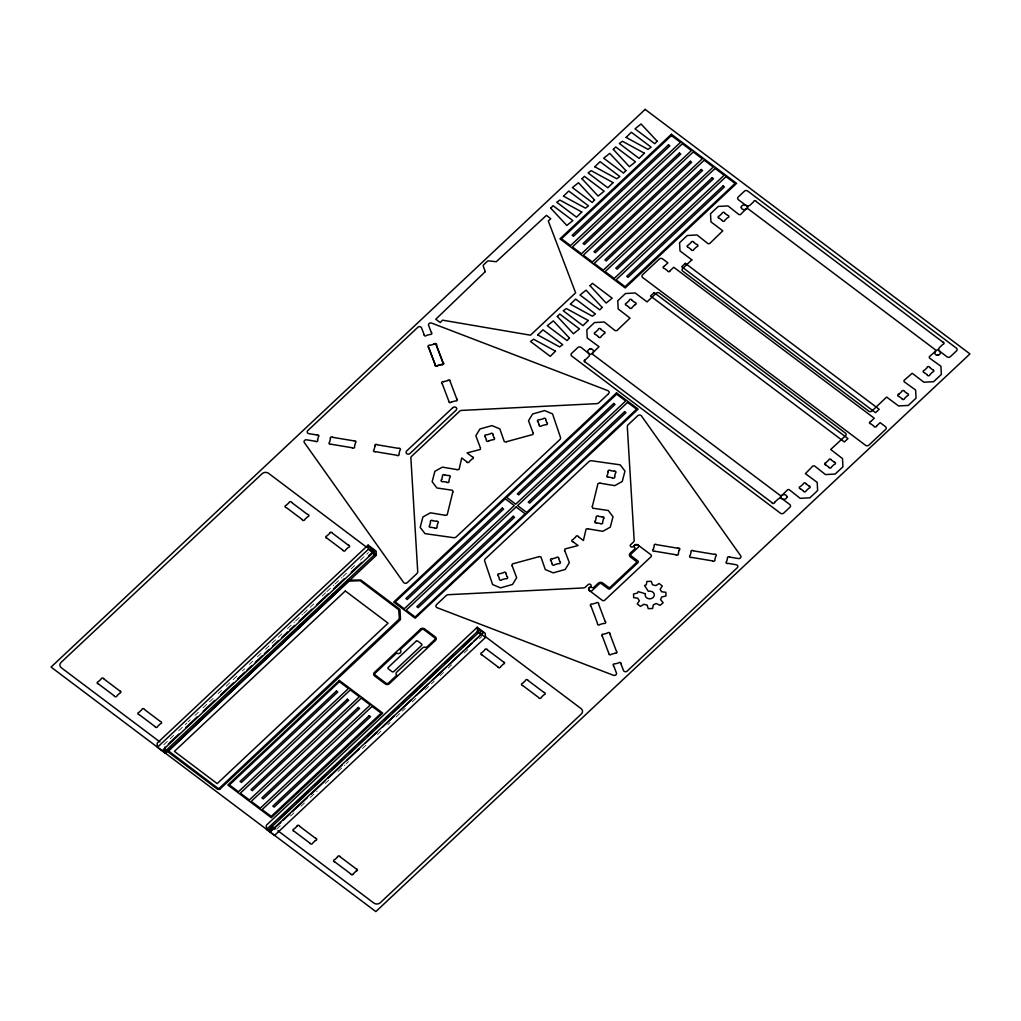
<?xml version="1.0" encoding="UTF-8"?>
<svg xmlns="http://www.w3.org/2000/svg" width="1021" height="1021" viewBox="0 0 1021 1021"><rect width="100%" height="100%" fill="white"/><g stroke="black" fill="none" stroke-linecap="round" stroke-linejoin="round"><path stroke-width="0.75" stroke-dasharray="5 3.75" d="M163.73 744.768L174.132 735.005M178.764 730.653L186.856 723.059M188.017 721.962L190.327 719.792M194.96 715.453L198.431 712.199M203.051 707.847L213.466 698.083M218.098 693.731L221.57 690.477M226.19 686.138L231.971 680.701M233.133 679.616L237.765 675.277M242.385 670.925L244.708 668.755M249.328 664.416L252.8 661.161M257.432 656.809L260.904 653.555M265.524 649.216L282.881 632.918M287.501 628.579L294.444 622.07M295.605 620.972L302.548 614.463M303.696 613.379L315.272 602.518M322.215 595.996L325.686 592.742M326.835 591.657L333.778 585.148M334.939 584.05L341.882 577.541M343.03 576.457L346.502 573.202M351.135 568.85L354.606 565.596M360.387 560.172L368.479 552.565M276.614 829.103L282.409 823.666M290.513 816.047L293.997 812.793M300.953 806.258L304.424 802.991M310.218 797.554L317.174 791.033M325.291 783.413L328.762 780.146M338.04 771.442L344.996 764.92M346.145 763.836L348.467 761.653M362.378 748.597L367.011 744.245M377.438 734.456L380.922 731.189M387.878 724.668L390.188 722.485M395.982 717.048L405.26 708.344M412.216 701.81L418.01 696.373M424.966 689.851L434.231 681.147M440.025 675.711L443.51 672.443M448.142 668.091L451.614 664.824M464.364 652.853L467.848 649.598M479.436 638.712L481.759 636.542"/><path stroke-width="1.5" d="M741.297 207.033L741.323 207.735M786.872 497.163L786.846 496.448M317.544 439.936L318.335 436.924A1.391 1.161 -3.6 0 0 317.123 434.895M330.485 438.647L329.541 442.259A1.378 1.161 -3.6 0 0 330.753 444.288M374.988 446.113L374.043 449.725A1.378 1.161 -3.6 0 0 375.256 451.754M441.672 479.615L442.54 476.297A1.378 1.161 -3.6 0 1 444.658 474.842M452.775 492.148L447.185 514.916L445.156 515.452M592.384 506.314L597.987 483.533L600.016 483.01M595.371 520.965L596.238 517.66A1.378 1.161 -3.6 0 1 598.357 516.192M608.21 471.919L607.355 475.224A1.378 1.161 -3.6 0 0 608.554 477.254M603.462 518.872L602.594 522.178A1.378 1.161 -3.6 0 1 600.476 523.645M614.578 476.437L615.433 473.131A1.378 1.161 -3.6 0 0 614.234 471.102M653.376 549.272L654.231 545.967A1.378 1.161 -3.6 0 1 656.35 544.499M679.156 550.14L678.289 553.459A1.378 1.161 -3.6 0 1 676.17 554.926M934.917 351.964L935.121 351.658A1.8 1.519 -3.6 0 0 935.006 349.514L748.367 208.999A1.8 1.519 -3.6 0 0 745.815 209.139L745.458 209.331A2.821 2.374 -3.6 0 1 741.297 207.391A2.821 2.374 -3.6 0 1 745.304 205.081M613.8 666.037L616.442 673.018A2.17 1.825 -3.6 0 1 613.442 675.277L437.179 607.712A2.297 1.927 -3.6 0 1 436.478 604.674L446.024 595.715A3.625 3.05 -3.6 0 1 448.564 594.681L583.412 587.93A2.884 2.425 -3.6 0 0 585.429 587.113L588.096 584.612A1.736 1.468 -3.6 0 1 590.546 584.471A1.736 1.468 -3.6 0 1 590.661 586.539L588.606 588.555L588.785 590.138L602.224 600.297A1.8 1.519 -3.6 0 0 604.777 600.157L650.951 556.815A1.8 1.519 -3.6 0 0 650.836 554.671L637.346 544.55L635.458 544.576L633.301 546.516A1.736 1.468 -3.6 0 1 630.838 546.656A1.736 1.468 -3.6 0 1 630.736 544.589L633.403 542.087A2.884 2.425 -3.6 0 0 634.156 540.3L627.315 426.88A3.625 3.05 -3.6 0 1 628.26 424.659L637.806 415.687A2.297 1.927 -3.6 0 1 641.469 415.943L740.71 555.807A2.17 1.825 -3.6 0 1 738.387 558.551L729.824 557.121M453.03 491.969L452.443 490.271L436.937 487.974L432.151 481.721L434.882 471.306L442.399 467.133L456.91 469.571M592.142 506.493L592.716 508.19L608.222 510.487L613.008 516.728L610.29 527.155L602.773 531.316L588.262 528.878M588.887 588.198L589.002 590.342M585.301 359.826L588.606 356.712A3.267 2.744 -3.6 0 0 588.428 352.832L588.185 352.551A2.821 2.374 -3.6 0 1 590.495 348.94L590.904 348.94M329.668 533.37L326.962 535.91A1.391 1.161 -3.6 0 0 326.797 538.207M664.416 266.124L667.9 262.856L662.54 258.811A2.297 1.94 -3.6 0 0 659.349 259.04L642.554 274.802A2.297 1.927 -3.6 0 0 642.643 277.482L865.617 445.347A2.297 1.927 -3.6 0 0 868.858 445.169L885.641 429.407A2.297 1.927 -3.6 0 0 885.501 426.689L880.14 422.643L876.656 425.91M368.109 545.099L157.183 743.109L157.438 747.27L165.428 753.281L376.366 555.271L376.098 551.123L368.109 545.099L368.377 549.26L376.366 555.271M157.438 747.27L368.377 549.26M670.274 270.539L673.745 267.272L874.27 418.24L870.798 421.507M634.858 304.769L632.165 307.308A1.378 1.161 -3.6 0 1 629.472 307.691M168.439 743.875L178.854 734.099M185.796 727.577L197.359 716.716M203.141 711.292L214.716 700.419M220.498 694.995L233.235 683.049M237.855 678.697L244.798 672.188M247.082 669.98L251.74 665.666M255.212 662.412L262.155 655.89M264.439 653.682L269.097 649.369M272.569 646.114L278.363 640.678M281.796 637.398L287.616 631.999M289.926 629.817L294.559 625.477M299.153 621.1L311.916 609.18M316.51 604.802L328.111 593.98M333.867 588.517L344.319 578.767M351.224 572.219L361.676 562.482M368.581 555.935L374.401 550.523L369.219 546.631L372.55 553.101L374.618 554.658L165.185 751.252L163.143 749.682L372.55 553.101L372.295 548.941M195.994 723.008L200.486 718.797M229.674 691.396L234.166 687.184M264.49 658.736L267.847 655.571M298.17 627.124L301.54 623.959M331.851 595.511L334.097 593.392M407.507 582.391L416.772 573.7A3.625 3.05 -3.6 0 0 417.717 571.466L410.876 458.046A2.884 2.425 -3.6 0 1 411.642 456.272L459.603 411.246A2.884 2.425 -3.6 0 1 461.62 410.416L596.481 403.665A3.625 3.05 -3.6 0 0 599.008 402.631L608.274 393.94M220.268 788.799L399.913 620.168A2.17 1.825 -3.6 0 0 400.487 618.841L400.028 610.213A2.17 1.825 -3.6 0 0 399.326 608.963L360.872 580.017L349.067 580.132A2.17 1.825 -3.6 0 0 347.714 580.63M477.241 627.264L266.302 825.274L266.57 829.422L274.56 835.433L485.486 637.436L485.23 633.275L477.241 627.264L477.509 631.412L485.486 637.436M266.57 829.422L477.509 631.412M279.703 818.395L290.117 808.619M297.06 802.098L308.623 791.249M314.417 785.813L325.98 774.952M331.761 769.528L338.704 763.006M341.014 760.836L344.485 757.582M349.118 753.243L354.9 747.806M358.371 744.551L363.004 740.212M367.624 735.86L372.257 731.521M375.728 728.267L380.348 723.915M384.981 719.575L388.452 716.321M393.072 711.969L398.866 706.545M402.325 703.29L404.648 701.108M410.429 695.684L417.372 689.162M419.682 686.993L421.992 684.823M427.786 679.399L438.188 669.623M445.13 663.101L453.235 655.508M462.487 646.816L471.74 638.125M478.16 628.642L478.428 632.803L268.982 829.409L271.063 830.928L280.801 822.543M283.085 820.399L290.028 813.89M292.338 811.708L307.385 797.592M310.856 794.338L324.742 781.295M328.252 778.028L342.099 765.01M346.732 760.658L359.456 748.712M365.237 743.275L376.813 732.414M382.594 726.99L394.17 716.129M399.951 710.693L411.527 699.832M416.16 695.492L428.884 683.547M432.355 680.28L446.241 667.249M448.551 665.079L463.598 650.951M465.908 648.782L471.74 643.383M474.012 641.175L483.265 632.484M296.817 826.448L294.112 828.988A1.391 1.161 -3.6 0 0 293.946 831.273M315.438 840.474L312.732 843.014A1.391 1.161 -3.6 0 1 310.052 843.41M337.504 857.078L334.799 859.618A1.391 1.161 -3.6 0 0 334.633 861.915M353.419 873.644L356.125 871.104M825.925 462.717L828.631 460.19A1.378 1.161 -3.6 0 1 831.311 459.795M898.978 394.144L901.683 391.605A1.378 1.161 -3.6 0 1 904.364 391.209M774.582 502.332L777.9 499.231A3.267 2.744 -3.6 0 1 782.52 498.95L782.877 499.129A2.821 2.374 -3.6 0 0 786.885 496.819A2.821 2.374 -3.6 0 0 782.724 494.879L782.354 495.045A1.8 1.519 -3.6 0 1 779.814 495.185L593.175 354.683A1.8 1.519 -3.6 0 1 593.061 352.539L593.252 352.219A2.821 2.374 -3.6 0 0 590.495 348.94L590.074 348.991M506.276 441.978L504.285 441.608L499.856 428.909L491.956 425.591L479.934 429.011L475.824 435.75L480.304 447.606M538.807 556.547L540.888 556.841L545.303 569.552L553.216 572.87L565.226 569.437L569.335 562.699L564.855 550.842M635.062 544.857L637.615 544.716M429.854 345.379L434.027 344.192M443.573 381.726L447.734 380.539M451.256 402.095L455.417 400.908A1.391 1.161 -3.6 0 0 456.923 398.969M488.88 440.791L492.696 439.706A1.378 1.161 -3.6 0 0 494.202 437.779M506.544 441.685L532.86 434.499L533.332 432.815M538.629 556.777L512.312 563.949L511.904 565.698M552.438 558.768L556.254 557.683A1.378 1.161 -3.6 0 1 558.781 558.474M615.076 653.236L611.26 654.321A1.391 1.161 -3.6 0 1 608.733 653.529M938.108 355.193L937.278 355.257M610.558 470.604L613.94 471.179M608.848 477.177L612.23 477.739M332.833 437.345L353.904 440.881M377.323 444.811L398.407 448.347M316.829 434.972L308.865 433.631A2.17 1.825 -3.6 0 1 307.729 430.645L417.895 327.231A2.17 1.825 -3.6 0 1 421.545 327.856L424.009 334.365M600.22 483.214L614.731 485.651L622.248 481.478L624.967 471.064L620.181 464.823L591.606 460.777A2.884 2.425 -3.6 0 0 588.926 461.581L485.358 558.793A2.884 2.425 -3.6 0 0 484.707 561.116L492.62 584.561L500.532 587.866L512.542 584.446L516.652 577.707L512.172 565.851M315.195 441.238L306.67 439.809A2.17 1.825 -3.6 0 0 304.335 442.565L403.563 582.404A2.297 1.927 -3.6 0 0 407.226 582.659M331.046 444.212L352.117 447.747M375.537 451.678L396.607 455.213M444.888 474.995L448.27 475.569M443.165 481.555L446.547 482.129M598.587 516.358L601.969 516.92M596.864 522.918L600.246 523.479M656.58 544.665L677.65 548.2M693.399 550.842L714.215 554.339M444.952 515.248L430.441 512.797L422.924 516.971L420.193 527.398L424.991 533.638L453.566 537.671A2.884 2.425 -3.6 0 0 456.234 536.88L559.814 439.655A2.884 2.425 -3.6 0 0 560.452 437.333L552.54 413.888L544.627 410.582L532.617 414.003L528.508 420.741L532.988 432.598M728.19 563.388L736.167 564.728A2.17 1.825 -3.6 0 1 737.302 567.714L627.149 671.116A2.17 1.825 -3.6 0 1 623.486 670.491L621.023 663.982M654.869 551.225L675.94 554.76M691.689 557.402L712.492 560.899M432.904 520.736L436.286 521.31M431.194 527.308L434.576 527.87M588.058 528.674L586.054 529.12L583.412 540.517L578.524 536.829M457.114 469.775L459.105 469.328L461.722 457.97L466.61 461.645M273.858 829.065L270.795 826.806L271.063 830.928L483.303 632.522L478.122 628.617M756.37 201.699L942.753 342.022M724.808 213.287L727.501 215.316M929.825 367.637L932.518 369.666M719.448 218.328L722.141 220.345M924.464 372.678L927.157 374.694M904.466 391.451L907.159 393.468M899.105 396.48L901.785 398.509M693.833 242.411L696.513 244.44M688.473 247.452L691.153 249.469M632.05 300.404L634.743 302.433M626.69 305.432L629.383 307.461M831.4 460.037L834.093 462.054M826.04 465.065L828.733 467.082M601.024 329.489L603.705 331.519M806.041 483.839L808.734 485.868M595.664 334.518L598.344 336.547M800.681 488.868L803.374 490.897M585.429 362.174L771.799 502.485M471.97 456.617L467.082 452.928L480.266 449.47L480.572 447.76M573.164 541.87L578.052 545.546L564.894 548.979L564.587 550.689M485.001 636.364L581.064 708.587A4.582 3.854 -3.6 0 1 581.306 714.011L380.31 902.692A4.582 3.854 -3.6 0 1 373.865 903.087L277.916 830.749M478.428 632.803L480.495 634.36L480.24 630.199M291.764 502.587L307.487 514.418M332.45 533.217L348.174 545.061M487.476 649.93L503.2 661.761M528.163 680.56L543.887 692.404M286.403 507.628L302.127 519.459M327.09 538.258L342.814 550.089M482.116 654.972L497.84 666.802M522.803 685.602L538.526 697.432M103.887 678.952L119.597 690.796M144.574 709.582L160.284 721.426M299.6 826.295L315.31 838.139M340.287 856.925L355.997 868.769M98.527 683.993L114.237 695.824M139.213 714.623L154.924 726.454M294.239 831.336L309.95 843.167M334.914 861.966L350.637 873.797M159.927 741.922L61.349 667.798A4.582 3.854 -3.6 0 1 61.094 662.374L262.103 473.693A4.582 3.854 -3.6 0 1 268.536 473.31L367.011 547.537M270.744 826.768L273.832 829.09M271.612 825.989L275.402 828.848M545.712 419.81L546.745 422.566M538.131 421.967L539.177 424.723M598.587 604.049L605.096 621.266M609.958 634.13L616.365 651.13M591.019 606.193L597.515 623.423M602.377 636.287L608.797 653.287M558.717 558.717L559.763 561.486M551.149 560.874L552.195 563.643M492.939 434.844L493.985 437.601M485.371 437.001L486.417 439.757M436.49 345.226L442.986 362.442A1.378 1.161 -3.6 0 1 441.429 364.408L437.626 365.467A1.391 1.161 -3.6 0 1 435.099 364.688L428.578 347.485M450.21 381.586L456.706 398.803M436.312 345.277L442.731 362.276M431.232 332.31L428.603 325.329A2.17 1.825 -3.6 0 1 431.602 323.07L607.852 390.635A2.297 1.927 -3.6 0 1 608.554 393.672M428.743 347.434L435.15 364.433M442.284 383.832L448.793 401.049M505.957 573.764L507.003 576.52M498.388 575.908L499.422 578.677M374.362 550.498L374.618 554.658M164.917 747.104L165.185 751.252M929.735 367.407A1.378 1.161 -3.6 0 0 927.017 367.802L924.35 370.329A1.378 1.161 -3.6 0 0 924.184 372.614M927.247 374.937A1.378 1.161 -3.6 0 0 929.965 374.541L932.632 372.001A1.378 1.161 -3.6 0 0 932.811 369.717M898.812 396.429A1.378 1.161 -3.6 0 1 898.978 394.119M901.888 398.739A1.378 1.161 -3.6 0 0 904.593 398.356L907.273 395.816A1.378 1.161 -3.6 0 0 907.439 393.532M727.782 215.367A1.378 1.161 -3.6 0 1 727.616 217.677L724.91 220.191A1.378 1.161 -3.6 0 1 722.23 220.587M719.154 218.264A1.378 1.161 -3.6 0 1 719.32 215.967L722.026 213.44A1.378 1.161 -3.6 0 1 724.719 213.057M696.807 244.491A1.378 1.161 -3.6 0 1 696.641 246.801L693.935 249.315A1.378 1.161 -3.6 0 1 691.255 249.711M688.18 247.388A1.378 1.161 -3.6 0 1 688.345 245.091L691.051 242.564A1.378 1.161 -3.6 0 1 693.731 242.181M635.024 302.484A1.378 1.161 -3.6 0 1 634.858 304.794M631.961 300.161A1.378 1.161 -3.6 0 0 629.242 300.557L626.562 303.097A1.378 1.161 -3.6 0 0 626.396 305.381M598.446 336.777A1.378 1.161 -3.6 0 0 601.152 336.394L603.832 333.854A1.378 1.161 -3.6 0 0 603.998 331.57M600.922 329.247A1.378 1.161 -3.6 0 0 598.217 329.643L595.537 332.182A1.378 1.161 -3.6 0 0 595.371 334.467M825.759 465.014A1.378 1.161 -3.6 0 1 825.925 462.704M834.387 462.105A1.378 1.161 -3.6 0 1 834.221 464.415L831.515 466.929A1.378 1.161 -3.6 0 1 828.822 467.324M800.387 488.817A1.378 1.161 -3.6 0 1 800.553 486.507L803.259 483.992A1.378 1.161 -3.6 0 1 805.952 483.609M809.015 485.919A1.378 1.161 -3.6 0 1 808.849 488.229L806.143 490.744A1.378 1.161 -3.6 0 1 803.463 491.127M433.823 344.23A1.391 1.161 -3.6 0 1 436.375 345.034M428.361 347.306A1.378 1.161 -3.6 0 1 429.867 345.353M442.067 383.666A1.378 1.161 -3.6 0 1 443.586 381.714M447.721 380.539A1.378 1.161 -3.6 0 1 450.274 381.331M451.282 402.095A1.391 1.161 -3.6 0 1 448.73 401.304M434.002 344.179A1.378 1.161 -3.6 0 1 436.554 344.983M443.203 362.621A1.391 1.161 -3.6 0 1 441.685 364.574L437.537 365.735A1.391 1.161 -3.6 0 1 435.01 364.944M330.472 438.66A1.378 1.161 -3.6 0 1 332.616 437.179M352.347 447.913A1.391 1.161 -3.6 0 0 354.491 446.432L355.41 442.833A1.391 1.161 -3.6 0 0 354.198 440.804M374.962 446.126A1.378 1.161 -3.6 0 1 377.106 444.646M396.837 455.379A1.391 1.161 -3.6 0 0 398.981 453.898L399.9 450.299A1.391 1.161 -3.6 0 0 398.688 448.27M578.435 536.599A1.391 1.161 -3.6 0 0 575.716 536.982L573.036 539.522A1.391 1.161 -3.6 0 0 572.87 541.819M714.496 554.263A1.391 1.161 -3.6 0 1 715.721 556.305L714.84 559.597A1.391 1.161 -3.6 0 1 712.722 561.065M691.396 557.479A1.391 1.161 -3.6 0 1 690.17 555.437L691.051 552.144A1.378 1.161 -3.6 0 1 693.17 550.676M654.576 551.302A1.391 1.161 -3.6 0 1 653.351 549.247M677.944 548.111A1.378 1.161 -3.6 0 1 679.169 550.166M590.802 606.027A1.378 1.161 -3.6 0 1 592.32 604.075L596.124 603.015A1.391 1.161 -3.6 0 1 598.651 603.794M605.313 621.432A1.378 1.161 -3.6 0 1 603.794 623.384L599.991 624.456A1.378 1.161 -3.6 0 1 597.464 623.665M756.28 201.469A1.378 1.161 -3.6 0 0 753.562 201.852L750.269 204.966A3.267 2.744 -3.6 0 1 745.662 205.234M934.955 351.977A2.821 2.374 -3.6 0 0 937.699 355.244A2.821 2.374 -3.6 0 0 939.984 351.632L939.754 351.339A3.267 2.744 -3.6 0 1 939.562 347.472L942.868 344.358A1.378 1.161 -3.6 0 0 943.034 342.073M585.135 362.11A1.378 1.161 -3.6 0 1 585.301 359.813M774.607 502.332A1.378 1.161 -3.6 0 1 771.902 502.715M589.372 587.739A1.748 1.48 -3.6 0 1 590.266 587.292L591.031 587.254A1.94 1.634 -3.6 0 1 591.989 587.637L593.418 587.713L598.178 583.272A3.254 2.731 -3.6 0 1 602.76 583.017L608.758 587.509L609.984 587.445L636.364 562.699L636.428 561.524L630.468 557.019A3.254 2.731 -3.6 0 1 630.263 553.152L634.985 548.698L634.743 547.498A1.94 1.634 -3.6 0 1 634.181 546.745L634.143 546.107A1.748 1.48 -3.6 0 1 634.577 545.316M167.508 749.95A2.195 1.851 -3.6 0 0 168.057 751.941L217.205 788.965A2.17 1.825 -3.6 0 0 220.268 788.799M317.569 439.923A1.391 1.161 -3.6 0 1 315.425 441.404M423.957 334.62A1.391 1.161 -3.6 0 0 426.497 335.411L429.956 334.416A1.391 1.161 -3.6 0 0 431.462 332.476M638.151 545.112A1.8 1.519 -3.6 0 1 638.265 547.256L631.22 553.867A1.8 1.519 -3.6 0 0 631.323 556.024L637.87 560.937A1.442 1.212 -3.6 0 1 637.959 562.66L610.264 588.658A1.442 1.212 -3.6 0 1 608.222 588.772L601.675 583.846A1.8 1.519 -3.6 0 0 599.136 583.986L592.091 590.61A1.8 1.519 -3.6 0 1 589.538 590.751M613.583 665.871A1.391 1.161 -3.6 0 1 615.089 663.905L618.56 662.948A1.391 1.161 -3.6 0 1 621.087 663.727M727.909 563.464A1.391 1.161 -3.6 0 1 726.684 561.41L727.488 558.423A1.391 1.161 -3.6 0 1 729.607 556.956M616.582 651.309A1.391 1.161 -3.6 0 1 615.076 653.261M610.009 633.888A1.391 1.161 -3.6 0 0 607.457 633.084L603.666 634.181A1.378 1.161 -3.6 0 0 602.16 636.109M286.11 507.565A1.391 1.161 -3.6 0 1 286.276 505.267L288.981 502.74A1.391 1.161 -3.6 0 1 291.674 502.358M307.78 514.482A1.391 1.161 -3.6 0 1 307.615 516.792L304.909 519.306A1.378 1.161 -3.6 0 1 302.216 519.689M329.643 533.37A1.391 1.161 -3.6 0 1 332.361 532.988M348.467 545.112A1.391 1.161 -3.6 0 1 348.301 547.422L345.596 549.936A1.378 1.161 -3.6 0 1 342.903 550.319M144.472 709.353A1.391 1.161 -3.6 0 0 141.766 709.748L139.086 712.275A1.391 1.161 -3.6 0 0 138.92 714.572M155.026 726.697A1.391 1.161 -3.6 0 0 157.732 726.301L160.412 723.761A1.378 1.161 -3.6 0 0 160.578 721.477M103.785 678.723A1.391 1.161 -3.6 0 0 101.079 679.105L98.399 681.645A1.391 1.161 -3.6 0 0 98.233 683.942M114.339 696.067A1.391 1.161 -3.6 0 0 117.045 695.671L119.725 693.131A1.378 1.161 -3.6 0 0 119.891 690.847M670.21 270.782A1.391 1.161 -3.6 0 1 667.466 270.693L664.556 268.485A1.404 1.174 -3.6 0 1 664.122 266.187M870.517 421.584A1.391 1.161 -3.6 0 0 870.913 423.868L873.861 426.051A1.404 1.174 -3.6 0 0 876.618 426.165M498.171 575.742A1.378 1.161 -3.6 0 1 499.677 573.789L503.481 572.717A1.378 1.161 -3.6 0 1 506.008 573.508M507.22 576.686A1.378 1.161 -3.6 0 1 505.701 578.639L501.898 579.711A1.378 1.161 -3.6 0 1 499.371 578.92M550.932 560.708A1.378 1.161 -3.6 0 1 552.45 558.755M559.98 561.652A1.378 1.161 -3.6 0 1 558.474 563.605L554.671 564.677A1.378 1.161 -3.6 0 1 552.131 563.886M596.583 522.994A1.378 1.161 -3.6 0 1 595.358 520.952M602.25 516.843A1.378 1.161 -3.6 0 1 603.475 518.885M608.197 471.919A1.378 1.161 -3.6 0 1 610.341 470.451M614.591 476.424A1.378 1.161 -3.6 0 1 612.447 477.905M546.962 422.745A1.378 1.161 -3.6 0 1 545.456 424.698L541.653 425.757A1.378 1.161 -3.6 0 1 539.126 424.966M537.914 421.788A1.378 1.161 -3.6 0 1 539.433 419.835L543.236 418.776A1.378 1.161 -3.6 0 1 545.763 419.554M488.906 440.804A1.378 1.161 -3.6 0 1 486.353 440.013M485.154 436.822A1.378 1.161 -3.6 0 1 486.66 434.869L490.463 433.81A1.378 1.161 -3.6 0 1 493.003 434.589M446.777 482.295A1.378 1.161 -3.6 0 0 448.921 480.814L449.763 477.522A1.378 1.161 -3.6 0 0 448.551 475.492M442.884 481.631A1.378 1.161 -3.6 0 1 441.659 479.589M434.793 528.036A1.378 1.161 -3.6 0 0 436.937 526.555L437.779 523.263A1.378 1.161 -3.6 0 0 436.58 521.233M432.687 520.582A1.378 1.161 -3.6 0 0 430.543 522.05L429.701 525.356A1.378 1.161 -3.6 0 0 430.9 527.385M472.264 456.668A1.391 1.161 -3.6 0 1 472.098 458.978L469.392 461.492A1.391 1.161 -3.6 0 1 466.699 461.888M538.616 697.662A1.391 1.161 -3.6 0 0 541.334 697.279L544.002 694.739A1.391 1.161 -3.6 0 0 544.18 692.455M528.074 680.331A1.391 1.161 -3.6 0 0 525.356 680.713L522.675 683.253A1.378 1.161 -3.6 0 0 522.51 685.538M497.929 667.032A1.391 1.161 -3.6 0 0 500.647 666.649L503.327 664.109A1.391 1.161 -3.6 0 0 503.493 661.825M487.387 649.701A1.391 1.161 -3.6 0 0 484.669 650.083L481.989 652.623A1.378 1.161 -3.6 0 0 481.823 654.908M315.604 838.19A1.391 1.161 -3.6 0 1 315.438 840.5M296.792 826.448A1.378 1.161 -3.6 0 1 299.498 826.066M356.291 868.82A1.391 1.161 -3.6 0 1 356.125 871.13M353.445 873.644A1.391 1.161 -3.6 0 1 350.739 874.04M337.479 857.078A1.378 1.161 -3.6 0 1 340.184 856.696M399.402 618.905L219.221 788.378L217.932 788.289L168.554 750.971L348.608 581.179L360.145 580.694L398.675 609.716L399.402 618.905M537.71 334.939L559.61 346.898L562.699 344.664L542.955 329.796L537.71 334.939M555.501 351.147L550.268 356.342L530.512 341.473L533.6 339.227L555.501 351.147M563.515 196.185L585.429 208.144L588.517 205.897L568.761 191.029L563.528 196.147M570.42 304.232L592.333 316.191L595.422 313.958L575.665 299.089L570.433 304.169M581.753 211.972L559.853 200.052L556.764 202.286L576.52 217.154L581.753 212.074M588.211 320.441L566.374 308.546L563.222 310.754L582.978 325.635L588.211 320.556M594.822 166.793L616.722 178.752L619.811 176.518L600.067 161.65L594.822 166.793M613.059 182.593L591.21 170.686L588.07 172.906L607.814 187.775L613.047 182.695M626.128 137.414L648.029 149.372L651.117 147.139L631.361 132.258L626.128 137.376M644.366 153.201L639.12 158.395L619.364 143.527L622.453 141.281L644.366 153.201M591.963 353.572L590.074 354.542L581.064 347.37A2.297 1.927 -3.6 0 0 577.822 347.548L571.632 353.355A2.297 1.927 -3.6 0 0 571.786 356.087L780.491 513.244A2.297 1.927 -3.6 0 0 783.732 513.065L789.922 507.258A2.297 1.927 -3.6 0 0 789.782 504.527L780.057 497.214L787.855 489.544L789.233 489.684L800.183 498.337L809.895 497.801L817.63 490.539L817.208 482.371L805.403 473.667L812.971 465.895L814.541 465.933L825.491 474.586L835.204 474.05L842.938 466.788L842.516 458.608L830.698 449.482L845.567 435.725A2.17 1.825 -3.6 0 0 845.439 433.146L659.349 293.04A2.17 1.825 -3.6 0 0 656.286 293.206L647.046 301.884L635.215 292.976L625.503 293.512L617.756 300.774L618.19 308.955L630.008 318.08L616.952 330.574L615.204 330.676L604.266 322.023L594.541 322.559L586.807 329.821L587.241 338.002L599.033 346.693L591.963 353.572M691.83 259.845L682.59 268.523A2.17 1.825 -3.6 0 0 682.717 271.101L868.82 411.208A2.17 1.825 -3.6 0 0 871.87 411.042L886.636 397.067L898.595 405.962L908.307 405.426L916.054 398.164L915.62 389.996L904.108 381.726L903.968 380.476L912.2 373.303L923.903 382.211L933.615 381.675L941.349 374.413L940.928 366.233L929.493 358.039L929.225 356.814L937.508 349.552L947.092 356.865A2.297 1.927 -3.6 0 0 950.334 356.686L956.524 350.879A2.297 1.927 -3.6 0 0 956.383 348.148L747.653 191.004A2.297 1.927 -3.6 0 0 744.411 191.182L738.221 197.002A2.297 1.927 -3.6 0 0 738.362 199.72L748.074 206.931L740.391 214.652L738.91 214.563L727.973 205.91L718.248 206.446L710.514 213.708L710.948 221.889L722.779 230.797L709.633 243.585L708.051 243.674L697.024 234.958L687.299 235.494L679.565 242.756L679.999 250.936L691.83 259.845M485.281 271.637L435.75 319.267L440.242 322.521L442.527 320.16L530.461 335.194L575.614 292.81L548.29 220.995L550.791 218.736L546.452 215.354L496.244 261.733L489.199 260.917A2.17 1.825 -3.6 0 0 487.132 261.504L483.814 264.63A2.17 1.825 -3.6 0 0 483.341 266.417L485.281 271.637M550.715 208.144L566.821 225.437L572.858 220.587L553.101 205.719L550.715 208.144M557.338 316.472L573.445 333.765L579.481 328.915L559.725 314.047L557.338 316.472M582.008 178.764L598.115 196.058L604.164 191.208L584.408 176.339L582.008 178.764M569.45 338.104L567.038 340.593L547.294 325.725L553.331 320.875L569.45 338.104M594.567 199.988L592.167 202.464L572.411 187.596L578.46 182.746L594.567 200.039M590.049 285.765L606.155 303.058L612.192 298.209L592.448 283.328L590.074 285.638M613.315 149.385L629.421 166.678L635.47 161.829L615.714 146.947L613.315 149.385M602.16 307.398L599.761 309.886L580.005 295.005L586.041 290.168L602.16 307.398M625.873 170.596L623.474 173.085L603.717 158.217L609.754 153.367L625.873 170.596M657.179 141.217L654.767 143.706L635.024 128.825L641.06 123.988L657.179 141.217M645.374 593.763L645.285 594.388A4.569 3.842 -3.6 0 0 649.675 598.829A4.569 3.842 -3.6 0 0 654.257 594.337A4.569 3.842 -3.6 0 0 648.348 591.35L644.532 585.518L646.267 584.829L646.931 581.472L651.283 581.306L652.406 584.727L655.776 585.62L659.145 583.527L662.297 586.003L660.115 589.257L661.634 591.772L665.858 592.295L665.973 595.958L661.621 597.043L660.613 599.672L663.127 602.696L660.153 605.338L656.222 603.526L653.325 604.853L652.598 608.49L648.258 608.656L647.084 605.07L643.843 604.292L640.397 606.423L637.257 603.896L639.363 600.782L637.704 598.166L633.671 597.655L633.569 594.005L637.576 592.984L638.125 591.593L645.374 593.763M645.157 109.4L51.05 667.083L375.843 911.6L969.95 353.917L645.157 109.4M671.384 134.262L559.955 238.85L625.184 287.96L736.6 183.359L671.384 134.262M671.448 135.551L561.486 238.774L570.535 245.589L680.497 142.366L671.448 135.551M668.5 144.842L572.156 235.289L573.483 236.298L669.84 145.85L668.5 144.842M682.36 143.77L572.398 246.993L581.447 253.808L691.421 150.572L682.36 143.77M679.424 153.061L583.068 243.509L584.395 244.504L680.752 154.056L679.424 153.061M693.285 151.976L583.323 255.199L592.371 262.014L702.333 158.791L693.285 151.976M690.336 161.28L593.98 251.728L595.307 252.723L691.664 162.275L690.336 161.28M704.196 160.195L594.235 263.418L603.283 270.233L713.245 167.01L704.196 160.195M701.248 169.499L604.891 259.947L606.232 260.942L702.576 170.494L701.248 169.499M452.814 407.647L406.639 450.988A2.259 1.902 -3.6 0 0 406.779 453.669A2.259 1.902 -3.6 0 0 409.97 453.503L456.145 410.148A2.259 1.902 -3.6 0 0 456.004 407.468A2.259 1.902 -3.6 0 0 452.814 407.647M715.108 168.414L605.147 271.637L614.195 278.452L724.157 175.229L715.108 168.414M712.16 177.718L615.803 268.166L617.143 269.161L713.5 178.713L712.16 177.718M726.02 176.633L616.059 279.856L625.107 286.671L735.082 183.448L726.02 176.633M723.072 185.924L626.728 276.372L628.055 277.38L724.412 186.932L723.072 185.924M654.129 292.631L650.517 296.026L844.367 441.965L847.979 438.571L654.129 292.631M685.308 263.354L681.696 266.749L875.559 412.688L879.17 409.293L685.308 263.354M345.315 590.968L174.425 751.367L217.179 783.592L388.082 623.167L345.315 590.968M616.569 392.868L393.723 602.058L415.151 618.203L638.138 409.102L616.569 392.868M505.216 498.759L395.242 601.969L404.29 608.784L514.265 505.574L505.216 498.759M616.646 394.157L506.684 497.38L515.733 504.195L625.694 400.972L616.646 394.157M502.268 508.05L405.911 598.485L407.239 599.493L503.608 509.045L502.268 508.05M613.698 403.461L517.341 493.896L518.668 494.904L615.025 404.456L613.698 403.461M516.128 506.978L406.154 610.188L415.202 617.003L525.177 513.793L516.128 506.978M627.558 402.376L517.596 505.599L526.645 512.414L636.606 409.191L627.558 402.376M513.18 516.269L416.823 606.704L418.151 607.712L514.52 517.264L513.18 516.269M624.61 411.667L528.253 502.115L529.593 503.123L625.937 412.675L624.61 411.667M339.317 680.42L227.887 785.021L271.28 817.693L382.709 713.092L339.317 680.42M339.38 681.709L229.419 784.932L238.467 791.747L348.429 688.524L339.38 681.709M336.432 691.013L240.075 781.461L241.415 782.456L337.76 692.008L336.432 691.013M350.292 689.928L240.331 793.151L249.379 799.966L359.354 696.743L350.292 689.928M420.55 629.115L374.375 672.469A2.884 2.425 -3.6 0 0 374.554 675.902L385.249 683.942A2.884 2.425 -3.6 0 0 389.333 683.725L435.508 640.371A2.884 2.425 -3.6 0 0 435.329 636.938L424.634 628.898A2.884 2.425 -3.6 0 0 420.55 629.115M347.344 699.232L251 789.68L252.327 790.675L348.684 700.227L347.344 699.232M396.569 653.095L375.243 673.12A1.71 1.442 -3.6 0 0 375.358 675.149L386.04 683.202A1.71 1.442 -3.6 0 0 388.465 683.062L396.812 675.226A2.616 2.208 -3.6 0 1 396.722 672.163L422.554 647.914A2.616 2.208 -3.6 0 1 426.178 647.659L434.64 639.72A1.71 1.442 -3.6 0 0 434.525 637.691L423.843 629.638A1.71 1.442 -3.6 0 0 421.418 629.778L400.092 649.79A2.616 2.208 -3.6 0 1 400.194 652.853A2.616 2.208 -3.6 0 1 396.569 653.095M415.994 641.316L388.299 667.313A1.353 1.136 -3.6 0 0 388.376 668.921L391.936 671.601A1.353 1.136 -3.6 0 0 393.851 671.499L421.545 645.489A1.353 1.136 -3.6 0 0 421.469 643.881L417.908 641.214A1.353 1.136 -3.6 0 0 415.994 641.316M361.217 698.147L251.243 801.37L260.304 808.185L370.266 704.962L361.217 698.147M358.269 707.438L261.912 797.886L263.239 798.894L359.596 708.446L358.269 707.438M372.129 706.366L262.167 809.589L271.216 816.404L381.178 713.181L372.129 706.366M369.181 715.657L272.824 806.105L274.151 807.113L370.508 716.665L369.181 715.657"/></g></svg>
